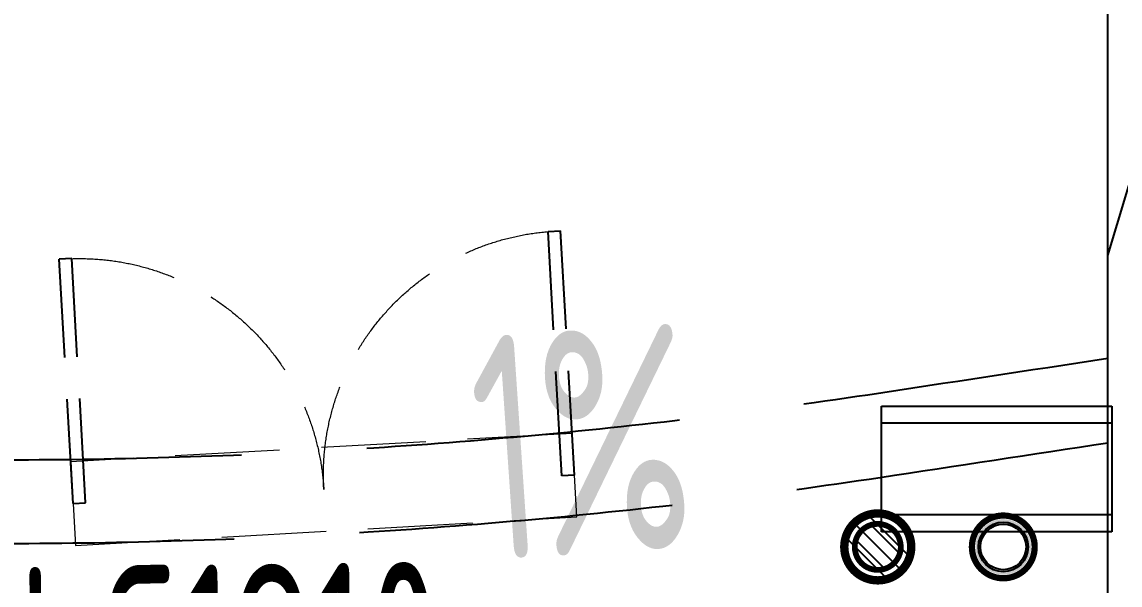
# Model space of a CAD drawing. Header units: inches. Extents: x 0 to 1813292486, y 0 to 3473589894.
# Drawn here: x 600677691 to 600680315, y 3473207430 to 3473208776 of the extents above; entities that cross this region are included whole.
import ezdxf
from ezdxf.enums import TextEntityAlignment as Align

# ---------------------------------------------------------------- set-up
doc = ezdxf.new("R2010")
doc.units = ezdxf.units.IN
doc.header["$LTSCALE"] = 1000
doc.header["$MEASUREMENT"] = 0
doc.linetypes.add('AX-MALL-WALL-P02-QT$0$DASH', pattern=[0.35, 0.25, -0.1])
for name, color, linetype in [('A-Anno-Note', 241, 'Continuous'), ('AX-MALL-DIM-P02$0$A-Anno-Note', 241, 'Continuous'), ('AX-MALL-P02-200$0$A-Anno-Note', 241, 'Continuous'), ('AX-MALL-WALL-P02$0$A-Anno-Note', 241, 'Continuous'), ('AX-MALL-WALL-P02-QT$0$A-Detl-Patt', 8, 'Continuous'), ('AX-MALL-WALL-P02-QT$0$A-Detl-Thin', 131, 'Continuous'), ('AX-MALL-WALL-P02-QT$0$A-Fixt', 81, 'Continuous'), ('AX-MALL-WALL-P02-QT$0$A-Wall', 2, 'Continuous'), ('AX-MALL-WALL-P02-QT$0$A-Wall-Patt', 13, 'Continuous'), ('AX-MALL-WORD-P02$0$A-Wind-Iden', 11, 'Continuous'), ('PX-MALL-P02-LG$0$P-Airr-Pipe', 140, 'Continuous'), ('PX-MALL-P02-LG$0$P-Drain-Fldr', 4, 'Continuous'), ('PX-MALL-P02-LG$0$P-Drain-Fldr-ARCH', 161, 'Continuous'), ('PX-MALL-P02-LG$0$P-Drain-Fldr-W100', 4, 'Continuous'), ('PX-MALL-P02-LG$0$P-Drain-Fldr-W50', 4, 'Continuous'), ('PX-MALL-P02-LG$0$P-Pipe-Risr', 7, 'Continuous'), ('PX-MALL-P02-LG$0$P-Pipe-Risr-Arch', 6, 'Continuous'), ('PX-MALL-P02-LG$0$P-Pipe-Risr-W100', 6, 'Continuous'), ('PX-MALL-P02-LG$0$P-Pipe-Risr-W50', 6, 'Continuous')]:
    doc.layers.add(name, color=color, linetype=linetype)
doc.layers.add('AX-MALL-WALL-P02-QT$0$M-AUX-TO-ARCH', color=1, linetype='Continuous', plot=False)
doc.styles.add('AX-MALL-DIM-P02$0$_TCH_DIM', font='gbenor.shx')
doc.styles.add('AX-MALL-WORD-P02$0$_TCH_WINDOW', font='gbenor.shx', dxfattribs={"bigfont": 'gbcbig.shx'})
doc.styles.add('PX-MALL-P02-LG$0$jzfz', font='gbenor.shx', dxfattribs={"bigfont": 'gbcbig.shx'})

# ---------------------------------------------------------------- blocks, each defined once
blk = doc.blocks.new('AX-MALL-WORD-P02')
at = {"layer": 'AX-MALL-WORD-P02$0$A-Wind-Iden', "style": 'AX-MALL-WORD-P02$0$_TCH_WINDOW', "width": 0.7}
blk.add_text('LC1210', height=446.25, rotation=340.347056278313, dxfattribs=at).set_placement((600473027.6095195, 3473033013.714827))
blk = doc.blocks.new('AX-MALL-WALL-P02-QT$0$tj')
at = {"layer": 'AX-MALL-WALL-P02-QT$0$A-Detl-Patt'}
h = blk.add_hatch(dxfattribs=at)
h.set_pattern_fill('STEEL', color=256, scale=100.0000000000001, angle=50.43183869082386)
h.set_pattern_definition([(75.00000000004839, (-14278.19445574284, 156289.8254051208), (-153.3407249234246, 41.08752340989569), []), (75.00000000004839, (-14317.88195610046, 156358.5661673546), (-153.3407249234246, 41.08752340989569), [])])
edge = h.paths.add_edge_path()
edge.add_arc((274302.9537697641, 370915.3693751197), 354853.2281302969, 270.9601093956941, 275.9513128638887)
edge.add_line((311095.3180618286, 17974.67259407043), (323404.2928284407, 17664.898229599))
edge.add_arc((337498.5854798314, -5423.033113246463), 27049.98445535583, 84.4296474408203, 121.40245730350341, ccw=False)
edge.add_line((340124.270958662, 21499.21483898163), (352435.6233639717, 23411.5238032341))
edge.add_line((352435.6233639717, 23411.5238032341), (352460.3320846558, 23263.57286787033))
edge.add_arc((262948.9762239404, 558936.3422532297), 543099.989586636, 279.486523026639, 288.5053300047131)
edge.add_line((435325.042740941, 43917.80823612213), (435185.9318172932, 44187.60760259628))
edge.add_arc((262948.9762341097, 558936.342259489), 542799.9895904897, 279.51816553668203, 288.50044427399206, ccw=False)
edge.add_line((352706.5441896915, 23608.95860147476), (352681.7270303965, 23756.88773488998))
edge.add_line((352681.7270303965, 23756.88773488998), (340117.7681742907, 21803.84383869171))
edge.add_arc((337510.0970116529, -5455.006554111635), 27383.29552171703, 84.53552636432372, 121.2026843873002)
edge.add_line((323323.7129554749, 17967.02113437653), (311085.7617697716, 18275.00808191299))
edge.add_arc((274273.8104503512, 371474.5356685471), 355112.6948552598, 270.96411062040687, 275.9501261722048, ccw=False)
edge.add_line((280248.9759351015, 16412.11376953125), (280248.9759185314, 16111.96136569977))
blk = doc.blocks.new('AX-MALL-WALL-P02-QT$0$1')
at = {"layer": 'AX-MALL-WALL-P02-QT$0$A-Detl-Patt', "linetype": 'AX-MALL-WALL-P02-QT$0$DASH', "extrusion": (0, 0, -1)}
for p, q in [((108521.714856267, -109072.1955194473), (108772.1514668465, -108543.5117721558)), ((108799.2634540796, -108556.3546748161), (108772.1514668465, -108543.5117721558)), ((108548.8268431425, -109085.0384221077), (108799.2634540796, -108556.3546748161)), ((109579.0823497772, -109573.0687398911), (109829.5189602375, -109044.3849935532)), ((109829.5189602375, -109044.3849935532), (109856.6309474707, -109057.2278962135)), ((108521.714856267, -109072.1955194473), (108548.8268431425, -109085.0384221077)), ((109606.1943365335, -109585.9116430283), (109856.6309474707, -109057.2278962135)), ((109606.1943365335, -109585.9116430283), (109579.0823497772, -109573.0687398911))]:
    blk.add_line(p, q, dxfattribs=at)
at = {"layer": 'AX-MALL-WALL-P02-QT$0$A-Detl-Patt', "linetype": 'AX-MALL-WALL-P02-QT$0$DASH', "lineweight": 13, "extrusion": (0, 0, -1)}
blk.add_lwpolyline([(-108799.1811138391, -108556.5284986496, 0.4067224467930122), (-109063.9545964003, -109329.0535812378, 0.4067224466732205), (-109829.4366202354, -109044.5588169098)], format="xyb", dxfattribs=at)
at = {"layer": 'AX-MALL-WALL-P02-QT$0$A-Detl-Patt', "linetype": 'AX-MALL-WALL-P02-QT$0$DASH', "lineweight": 13}
blk.add_lwpolyline([(108478.905179143, -109162.5688095093), (109563.3846606016, -109676.2849311829), (109649.0040137768, -109495.538351059), (108564.524532795, -108981.8222289085)], close=True, dxfattribs=at)
blk = doc.blocks.new('AX-MALL-WALL-P02-QT$0$JB-AC(i)-Li')
for p, q in [((-275, 0), (275, 0)), ((-275, 0), (275, 0)), ((-275, -300), (-275, 0)), ((275, 0), (275, -300)), ((-275, -40), (275, -40)), ((275, -260), (-275, -260)), ((275, -300), (-275, -300))]:
    blk.add_line(p, q)
blk = doc.blocks.new('AX-MALL-WALL-P02-QT')
at = {"layer": 'AX-MALL-WALL-P02-QT$0$A-Wall-Patt'}
h = blk.add_hatch(dxfattribs=at)
h.set_pattern_fill('普通砖', color=256, scale=200, style=0)
h.set_pattern_definition([(45, (0, 359.0227), (-353.55353201463, 353.55353201463), [])])
h.paths.add_polyline_path([(600475521.6546797, 3473031959.755951), (600475639.2537564, 3473032003.355096), (600479453.8909183, 3473042243.185148), (600479383.454959, 3473042340.566975), (600479266.473289, 3473042313.003715), (600475441.199326, 3473032044.620741)])
at = {"layer": 'AX-MALL-WALL-P02-QT$0$A-Detl-Thin', "linetype": 'AX-MALL-WALL-P02-QT$0$DASH', "ltscale": 3}
for points in [[(600471983.8707771, 3473034222.202984, -0.001039773706946984), (600472103.0224301, 3473034165.755334, 0.05949302735259574), (600475225.9237324, 3473033111.207122, 0.0002694302172760991), (600475794.3179932, 3473032992.515661, 0.0002694302172760991)], [(600471913.8050992, 3473034034.122068, -0.0009065377466982695), (600472017.0203229, 3473033985.19056, 0.05949302735428554), (600475184.8552716, 3473032915.469079, 0.0002552902410430655), (600475723.6931206, 3473032802.933592, 0.0002552902410430655)]]:
    blk.add_lwpolyline(points, format="xyb", dxfattribs=at)
at = {"layer": 'AX-MALL-WALL-P02-QT$0$A-Wall'}
blk.add_line((600475441.199326, 3473032044.620741), (600479266.473289, 3473042313.003715), dxfattribs=at)
at = {"layer": 'AX-MALL-WALL-P02-QT$0$A-Detl-Thin', "rotation": 339.5681613091762}
blk.add_blockref('AX-MALL-WALL-P02-QT$0$tj', (600144118.6961328, 3473128496.287411), dxfattribs=at)
at = {"layer": 'AX-MALL-WALL-P02-QT$0$A-Fixt', "rotation": 339.5681613375581}
blk.add_blockref('AX-MALL-WALL-P02-QT$0$JB-AC(i)-Li', (600475505.1995777, 3473032977.747386), dxfattribs=at)
at = {"layer": 'AX-MALL-WALL-P02-QT$0$M-AUX-TO-ARCH', "rotation": 8.169214839766989}
blk.add_blockref('AX-MALL-WALL-P02-QT$0$1', (600350436.3259473, 3473126074.702815), dxfattribs=at)
blk = doc.blocks.new('AX-MALL-WALL-P02')
at = {"layer": 'AX-MALL-WALL-P02$0$A-Anno-Note'}
blk.add_blockref('AX-MALL-WORD-P02', (0, 0), dxfattribs=at)
blk.add_blockref('AX-MALL-WALL-P02-QT', (0, 0), dxfattribs=at)
blk = doc.blocks.new('PX-MALL-P02-LG$0$P-Risr')
at = {"layer": 'PX-MALL-P02-LG$0$P-Pipe-Risr-W50'}
h = blk.add_hatch(color=0, dxfattribs=at)
edge = h.paths.add_edge_path()
edge.add_ellipse((0, 0), major_axis=(47.05795628796547, 47.05795628796547), ratio=0.9999999999999695, start_angle=225.0000000000009, end_angle=405.0000000000009, ccw=False)
edge.add_ellipse((0, 0), major_axis=(47.05795628796764, 47.05795628796764), ratio=0.9999999999998785, start_angle=133.9675974886221, end_angle=225.0000000000035, ccw=False)
edge.add_line((-66.53919663240958, 1.199087783927098), (-54.4367953546693, 1.199087783927098))
edge.add_ellipse((0, 0), major_axis=(-38.50196423560672, 38.50196423560672), ratio=0.9999999999999859, start_angle=43.73814098242129, end_angle=134.9999999999996)
edge.add_ellipse((0, 0), major_axis=(38.50196423561096, 38.50196423561096), ratio=0.9999999999998216, start_angle=225.0000000000051, end_angle=405.0000000000051)
edge.add_ellipse((0, 0), major_axis=(38.50196423560679, 38.50196423560679), ratio=0.9999999999999831, start_angle=45.00000000000048, end_angle=133.7381409824204)
edge.add_line((-54.43679535467527, 1.199087783927098), (-66.53919663241555, 1.199087783927098))
edge.add_ellipse((0, 0), major_axis=(-47.05795628796762, 47.05795628796762), ratio=0.9999999999998742, start_angle=-45.00000000000358, end_angle=43.967597488629224, ccw=False)
at = {"layer": 'PX-MALL-P02-LG$0$P-Pipe-Risr-Arch', "ltscale": 0.7}
blk.add_circle((0, 0), 59.29000000000001, dxfattribs=at)
at = {"layer": 'PX-MALL-P02-LG$0$P-Pipe-Risr-W100', "color": 0, "const_width": 15}
blk.add_lwpolyline([(-75, 0, 1), (75, 0, 1)], format="xyb", close=True, dxfattribs=at)
at = {"layer": 'PX-MALL-P02-LG$0$P-Pipe-Risr-W50'}
blk.add_circle((0, 0), 54.45000000000001, dxfattribs=at)
at = {"layer": 'PX-MALL-P02-LG$0$P-Pipe-Risr', "style": 'PX-MALL-P02-LG$0$jzfz', "width": 0.6, "flags": 1}
for tag, p in [('SYS-MARK', (0.3310501334344735, -45.65933377496549)), ('RANGE', (0.3337570973526454, -45.67887874227017))]:
    blk.add_attdef(tag, text='', height=0.015625, dxfattribs=at).set_placement(p, align=Align.MIDDLE)
blk = doc.blocks.new('PX-MALL-P02-LG$0$A$C5A9C1854')
at = {"layer": 'PX-MALL-P02-LG$0$P-Drain-Fldr-W50', "ltscale": 0.7}
for p, q in [((38.89087296527578, -38.89087296521757), (-38.89087296527578, 38.89087296521757)), ((52.36634142632829, -16.81565596791916), (-16.81565596786095, 52.36634142627008)), ((16.81565596797736, -52.36634142627008), (-52.36634142621187, 16.81565596791916))]:
    blk.add_line(p, q, dxfattribs=at)
at = {"layer": 'PX-MALL-P02-LG$0$P-Drain-Fldr-W50', "ltscale": 0.7, "const_width": 13.75}
blk.add_lwpolyline([(-54.99999999994179, 0, 1), (55.00000000005821, 0, 1)], format="xyb", close=True, dxfattribs=at)
blk = doc.blocks.new('PX-MALL-P02-LG$0$A$C7D2520B3')
at = {"layer": 'PX-MALL-P02-LG$0$P-Drain-Fldr', "ltscale": 0.7}
for p, q in [((58.33630944791366, -58.33630944788456), (-58.33630944791366, 58.33630944788456)), ((78.54951213949244, -25.22348395187873), (-25.22348395179142, 78.54951213940512)), ((25.22348395196605, -78.54951213940512), (-78.54951213931781, 25.22348395187873))]:
    blk.add_line(p, q, dxfattribs=at)
at = {"layer": 'PX-MALL-P02-LG$0$P-Drain-Fldr', "ltscale": 0.7, "const_width": 20}
blk.add_lwpolyline([(5.820766091346741e-11, -80, 1), (5.820766091346741e-11, 80, 1)], format="xyb", close=True, dxfattribs=at)
blk = doc.blocks.new('PX-MALL-P02-LG$0$A$C2257314B')
at = {"layer": 'PX-MALL-P02-LG$0$P-Drain-Fldr-ARCH', "ltscale": 0.7}
for p, q in [((38.89087296527578, -38.89087296521757), (-38.89087296527578, 38.89087296521757)), ((52.36634142632829, -16.81565596791916), (-16.81565596786095, 52.36634142627008)), ((16.81565596797736, -52.36634142627008), (-52.36634142621187, 16.81565596791916))]:
    blk.add_line(p, q, dxfattribs=at)
for start, end in [(0, 180), (180, 0)]:
    blk.add_arc((5.820766091346741e-11, -1.77635683940025e-15), 55, start, end, dxfattribs=at)
blk = doc.blocks.new('PX-MALL-P02-LG$0$P-Drain-Fldr')
blk.add_blockref('PX-MALL-P02-LG$0$A$C2257314B', (0, 0))
at = {"layer": 'PX-MALL-P02-LG$0$P-Drain-Fldr-W100'}
blk.add_blockref('PX-MALL-P02-LG$0$A$C7D2520B3', (0, 0), dxfattribs=at)
at = {"layer": 'PX-MALL-P02-LG$0$P-Drain-Fldr-W50'}
blk.add_blockref('PX-MALL-P02-LG$0$A$C5A9C1854', (0, 0), dxfattribs=at)
blk = doc.blocks.new('PX-MALL-P02-LG')
at = {"layer": 'PX-MALL-P02-LG$0$P-Airr-Pipe', "rotation": 249.5681612843863}
blk.add_blockref('PX-MALL-P02-LG$0$P-Risr', (600475402.5662265, 3473032657.057787), dxfattribs=at)
at = {"layer": 'PX-MALL-P02-LG$0$P-Drain-Fldr', "rotation": 339.5681612843863}
blk.add_blockref('PX-MALL-P02-LG$0$P-Drain-Fldr', (600475121.4397833, 3473032761.785638), dxfattribs=at)
blk = doc.blocks.new('AX-MALL-DIM-P02')
at = {"layer": 'AX-MALL-DIM-P02$0$A-Anno-Note', "style": 'AX-MALL-DIM-P02$0$_TCH_DIM', "width": 0.7}
blk.add_text('1%', height=535.5, rotation=343.4637879303787, dxfattribs=at).set_placement((600474220.7560189, 3473033061.069804))
blk = doc.blocks.new('AX-MALL-P02-200')
at = {"layer": 'AX-MALL-P02-200$0$A-Anno-Note'}
blk.add_blockref('AX-MALL-WALL-P02', (0, 0), dxfattribs=at)
for name in ['AX-MALL-DIM-P02', 'PX-MALL-P02-LG']:
    blk.add_blockref(name, (0, 0), dxfattribs=at)

msp = doc.modelspace()

# ---------------------------------------------------------------- block references
at = {"layer": 'A-Anno-Note', "rotation": 20.43183869077545}
msp.add_blockref('AX-MALL-P02-200', (1250392458.527329, 9048125.682563305), dxfattribs=at)

doc.saveas('drawing.dxf')
